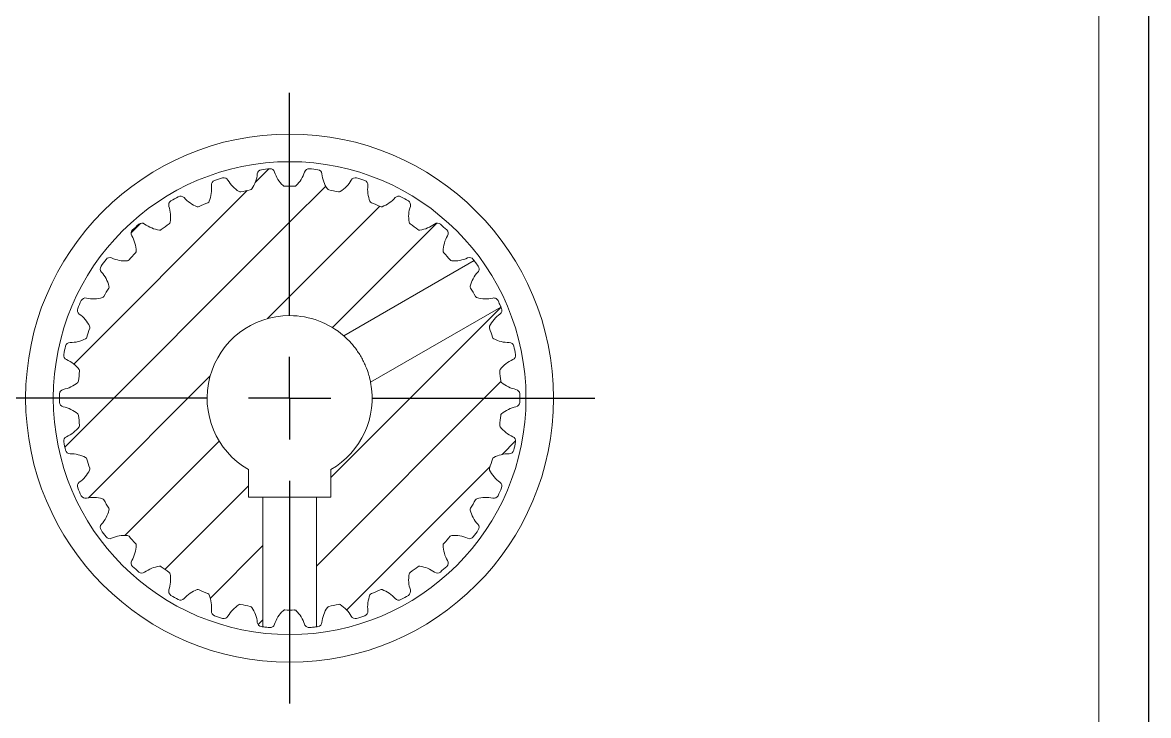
# Model space of a CAD drawing. Header units: millimetres. Extents: x 1 to 104, y 1 to 148.
# Drawn here: x 35.7 to 103.9, y 31 to 72.9 of the extents above; entities that cross this region are included whole.
import ezdxf

# ---------------------------------------------------------------- set-up
doc = ezdxf.new("R2010")
doc.units = ezdxf.units.MM
doc.linetypes.add('SLD-实线', pattern=[0])
doc.layers.add('图框', color=7, linetype='SLD-实线')
doc.layers.add('标注层', color=96, linetype='SLD-实线')
doc.layers.add('粗实线', color=7, linetype='SLD-实线', lineweight=15)
pattern_1 = [(45, (0, 0), (-2.245064030267288, 2.245064030267288), [])]

# ---------------------------------------------------------------- blocks, each defined once
blk = doc.blocks.new('SW_CENTERMARKSYMBOL_2')
at = {"layer": '标注层', "color": 0}
for p, q in [((0, 5.000000000000004), (0, 18.5)), ((0, 0), (0, 2.500000000000002)), ((-4.999999999999997, 0), (-18.5, 0)), ((0, 0), (-2.500000000000002, 0)), ((0, 0), (0, -2.499999999999995)), ((0, 0), (2.500000000000002, 0)), ((4.999999999999997, 0), (18.5, 0)), ((0, -4.999999999999997), (0, -18.5))]:
    blk.add_line(p, q, dxfattribs=at)

msp = doc.modelspace()

# ---------------------------------------------------------------- hatches: boundary and pattern name
at = {"linetype": 'SLD-实线', "lineweight": 0}
h = msp.add_hatch(dxfattribs=at)
h.set_pattern_fill('ANSI31', style=0)
h.set_pattern_definition(pattern_1)
edge = h.paths.add_edge_path(flags=0)
edge.add_arc((51.84557230277583, 50.17520980859767), 12.83500000000438, 90.00000000206445, 91.30395751715697)
edge.add_arc((51.55008061181058, 63.15684721150974), 0.1500000000000598, 225.880264327587, 271.3039575150878, ccw=False)
edge.add_arc((52.82057230237391, 64.46699066327729), 1.975000000000007, 197.4832559191952, 225.8802853633303, ccw=False)
edge.add_arc((50.66974250525069, 63.78952761350499), 0.279999999999977, 17.48325592631349, 94.93622380688011)
edge.add_arc((51.84557230277583, 50.17520980859767), 13.94500000021091, 94.93622380876039, 97.06377651243795)
edge.add_arc((50.16513156302885, 63.73649086629877), 0.2800000000000059, 97.06379200047327, 174.5167590116115)
edge.add_arc((47.92045006926467, 63.95196706348253), 1.975000000000048, 326.11971253074427, 354.5167419559035, ccw=False)
edge.add_arc((49.43557260836633, 62.93460346500558), 0.1500000000000875, 280.6960424849182, 326.1197079758475, ccw=False)
edge.add_arc((51.84557230277583, 50.17520980859767), 12.83500000024005, 100.6960424869211, 103.3039575171349)
edge.add_arc((48.85750363214945, 62.81173111099164), 0.1500000000000498, 237.88026432759392, 283.30395751509207, ccw=False)
edge.add_arc((49.82783789068566, 64.35739486055391), 1.975000000000016, 209.4832559263144, 237.8802853657198, ccw=False)
edge.add_arc((47.86486137330828, 63.2475533438386), 0.2799999999999787, 29.48325592631335, 106.9362238068785)
edge.add_arc((51.84557230277583, 50.17520980859767), 13.94500000026846, 106.9362238086815, 109.0637764792395)
edge.add_arc((47.3823043506603, 63.09076106260754), 0.2799999999999964, 109.0637903521818, 186.5167590116176)
edge.add_arc((45.14187451263581, 62.83483306318223), 1.975000000000083, -21.880287094881908, 6.516741955901978, ccw=False)
edge.add_arc((46.83540977501167, 62.15471298915877), 0.1500000000000402, 292.6960424849097, 338.11971290511514, ccw=False)
edge.add_arc((51.84557230277583, 50.17520980859767), 12.8350000002959, 112.6960424867934, 115.3039575169789)
edge.add_arc((46.29551959174715, 61.91433839263187), 0.1500000000000346, 249.8802673778261, 295.30395751509167, ccw=False)
edge.add_arc((46.92328815503694, 63.62796951715807), 1.974999999999986, 221.4832559263141, 249.88028559738342, ccw=False)
edge.add_arc((45.23395641054749, 62.13425493362475), 0.2799999999999861, 41.4832559263142, 118.9362238068768)
edge.add_arc((51.84557230277583, 50.17520980859767), 13.94500000032199, 118.9362238085236, 121.0637764790595)
edge.add_arc((44.79454336492722, 61.88055969343331), 0.280000000000001, 121.0637903521815, 198.5167590116131)
edge.add_arc((42.6562827173393, 61.16441277905262), 1.975000000000028, -9.880286720507627, 18.516741955902887, ccw=False)
edge.add_arc((44.45421508553962, 60.85126074029574), 0.1500000000000387, 304.69604248490907, 350.1197178343821, ccw=False)
edge.add_arc((51.84557230277583, 50.17520980859767), 12.83500000034656, 124.6960424865832, 127.3039575167429)
edge.add_arc((43.97609948691468, 60.50388942457106), 0.1500000000000686, 261.88030986218945, 307.3039575150874, ccw=False)
edge.add_arc((44.23386585637454, 62.31059402100495), 1.975000000000015, 233.48325592631448, 261.8802888240433, ccw=False)
edge.add_arc((42.89201078832027, 60.4982888655918), 0.2799999999999875, 53.48325592631289, 130.9362238068747)
edge.add_arc((51.84557230277583, 50.17520980859767), 13.94500000036919, 130.9362238082936, 133.06377647881)
edge.add_arc((42.51494617835706, 60.15877836580226), 0.2800000000000052, 133.0637903521816, 210.5167613225173)
edge.add_arc((40.57230697201826, 59.0137115930788), 1.974999999999999, 2.119713114399076, 30.51674162828101, ccw=False)
edge.add_arc((42.39605817411596, 59.08121383635235), 0.1500000000000601, -43.30395751508672, 2.119715660655004, ccw=False)
edge.add_arc((51.84557230277583, 50.17520980859767), 12.83500000038981, 136.6960424862994, 139.3039575164372)
edge.add_arc((42.00061310604126, 58.64202759480023), 0.1500000000000352, 273.88026432758625, 319.303957515089, ccw=False)
edge.add_arc((41.87711165442548, 60.46284400274718), 1.975000000000046, 245.4832559263146, 273.88028536571943, ccw=False)
edge.add_arc((40.94137876821539, 58.41115470715072), 0.279999999999989, 65.4832559263137, 142.9362238068778)
edge.add_arc((51.84557230277583, 50.17520980859767), 13.94500000040802, 142.9362238080016, 145.0637764785021)
edge.add_arc((40.64314212671909, 58.00066718575623), 0.279999999999992, 145.0637903521814, 222.5167590116159)
edge.add_arc((38.98102701676353, 56.47672546729799), 1.975000000000023, 14.11971290511758, 42.51674195590272, ccw=False)
edge.add_arc((40.75089037389783, 56.92193182065923), 0.1500000000000484, -31.303957515090815, 14.119712905113317, ccw=False)
edge.add_arc((51.84557230277583, 50.17520980859767), 12.83500000042382, 148.6960424859545, 151.3039575160752)
edge.add_arc((40.45539868340154, 56.41012519948453), 0.1500000000000392, 285.88026432758903, 331.30395751509246, ccw=False)
edge.add_arc((39.95602701677147, 58.1654750046707), 1.975000000000039, 257.4832559263143, 285.88028536571903, ccw=False)
edge.add_arc((39.4673123296775, 55.96407023620608), 0.2799999999999943, 77.48325592631436, 154.9362238068764)
edge.add_arc((51.84557230277583, 50.17520980859767), 13.94500000043683, 154.9362238076603, 157.0637764598426)
edge.add_arc((39.26093802897758, 55.50054596762848), 0.2800000000000036, 157.0637894404507, 234.516761322519)
edge.add_arc((37.9519894214235, 53.66433286921578), 1.975000000000038, 26.11971290511798, 54.51674162828073, ccw=False)
edge.add_arc((39.59061341214097, 54.46778567868574), 0.150000000000031, -19.30395751509451, 26.119712905113317, ccw=False)
edge.add_arc((51.84557230277583, 50.17520980859767), 12.83500000044712, 160.6960424855635, 163.3039575156728)
edge.add_arc((39.40798950402202, 53.90572708315302), 0.15000000000003, 297.8802643275876, 343.3039575150936, ccw=False)
edge.add_arc((38.55457256046046, 55.51889307598893), 1.97500000000008, 269.4832560791525, 297.8802853657191, ccw=False)
edge.add_arc((38.5342352494219, 53.26398478655008), 0.2799999999999916, 89.48325484826181, 166.9362238068758)
edge.add_arc((51.84557230277583, 50.17520980859767), 13.94500000045437, 166.9362238072846, 169.0637764594599)
edge.add_arc((38.42874283675105, 52.76768200556088), 0.2800000000000024, 169.0637894404517, 246.5167613225173)
edge.add_arc((37.5301680667809, 50.69944885072245), 1.974999999999971, 38.1197126243365, 66.51674162828112, ccw=False)
edge.add_arc((38.96593695969685, 51.82603337313288), 0.1500000000000258, -7.303957515092691, 38.11970920817038, ccw=False)
edge.add_arc((51.84557230277583, 50.17520980859767), 12.83500000045873, 172.6960424851437, 175.3039575152475)
edge.add_arc((38.9041623750653, 51.23828746092111), 0.1500000000000293, 309.88030986218166, 355.3039575150942, ccw=False)
edge.add_arc((37.7339985701548, 52.63876654669047), 1.975000000000011, 281.4832559263142, 309.88028882404296, ccw=False)
edge.add_arc((38.18292747325324, 50.42890504877643), 0.2799999999999958, 101.4832559263147, 178.9362238068756)
edge.add_arc((51.84557230277583, 50.17520980859767), 13.94500000045992, 178.9362238068909, 181.0637761930726)
edge.add_arc((38.18292747325307, 49.92151456842775), 0.2800000000000004, 181.0637761930728, 258.5167613225183)
edge.add_arc((37.73399857015463, 47.71165307051368), 1.975000000000038, 50.11971253074353, 78.51674162828073, ccw=False)
edge.add_arc((38.90416237506516, 49.11213215628306), 0.1500000000000043, 4.696042484900374, 50.11970797585508, ccw=False)
edge.add_arc((51.84557230277583, 50.17520980859767), 12.83500000045817, 184.696042484714, 187.3039575148184)
edge.add_arc((38.96593695969627, 48.52438624407115), 0.1500000000000477, -38.11969318805711, 7.303957515087291, ccw=False)
edge.add_arc((37.53016806678032, 49.65097076648163), 1.975000000000033, 293.4832559263143, 321.8802885923791, ccw=False)
edge.add_arc((38.42874283675049, 47.58273761164315), 0.2799999999999899, 113.4832559263132, 190.9362238068765)
edge.add_arc((51.84557230277583, 50.17520980859767), 13.94500000045326, 190.9362238064969, 193.0637764171126)
edge.add_arc((38.53423524942105, 47.08643483065382), 0.2800000000000028, 193.0637873706097, 270.5167613225184)
edge.add_arc((38.55457256045962, 44.83152654121497), 1.975000000000076, 62.119712905118206, 90.5167416282805, ccw=False)
edge.add_arc((39.40798950402116, 46.44469253405087), 0.1500000000000347, 16.696042484907423, 62.11971290511201, ccw=False)
edge.add_arc((51.84557230277583, 50.17520980859767), 12.83500000044548, 196.6960424842904, 199.3039575144004)
edge.add_arc((39.59061341213978, 45.88263393851793), 0.1500000000000391, -26.119693188056885, 19.30395751509451, ccw=False)
edge.add_arc((37.95198942142232, 46.6860867479879), 1.975000000000028, 305.48325643322, 333.880288592379, ccw=False)
edge.add_arc((39.2609380289764, 44.8498736495752), 0.2799999999999965, 125.4832523508191, 202.936223806874)
edge.add_arc((51.84557230277583, 50.17520980859767), 13.94500000043466, 202.9362238061163, 205.0637764167393)
edge.add_arc((39.46731232967611, 44.38634938099737), 0.2800000000000052, 205.0637873706083, 282.5167613225183)
edge.add_arc((39.95602701677007, 42.18494461253268), 1.975000000000101, 74.11971290511838, 102.51674162827999, ccw=False)
edge.add_arc((40.45539868340016, 43.94029441771892), 0.1500000000000223, 28.6960424849093, 74.11971290511877, ccw=False)
edge.add_arc((51.84557230277583, 50.17520980859767), 12.83500000042116, 208.6960424838909, 211.303957514013)
edge.add_arc((40.75089037389625, 43.42848779654388), 0.1500000000000326, -14.119693188057909, 31.303957515092122, ccw=False)
edge.add_arc((38.98102701676189, 43.87369414990516), 1.975000000000066, 317.48325657475027, 345.880288592379, ccw=False)
edge.add_arc((40.64314212671749, 42.34975243144689), 0.2799999999999917, 137.483251352526, 214.9362238068745)
edge.add_arc((51.84557230277583, 50.17520980859767), 13.94500000040489, 214.9362238057667, 217.0637763664868)
edge.add_arc((40.94137876821369, 41.93926491005208), 0.2799999999999965, 217.0637848846588, 294.5167613225187)
edge.add_arc((41.87711165442379, 39.88757561445556), 1.975000000000109, 86.11971253074393, 114.5167416282801, ccw=False)
edge.add_arc((42.00061310603955, 41.7083920224026), 0.1500000000000183, 40.69604248489992, 86.11970797585002, ccw=False)
edge.add_arc((51.84557230277583, 50.17520980859767), 12.83500000038625, 220.6960424835335, 223.303957513673)
edge.add_arc((42.39605817411423, 41.26920578085006), 0.1500000000000291, -2.1196931880575107, 43.30395751509241, ccw=False)
edge.add_arc((40.57230697201638, 41.33670802412366), 1.975000000000111, 329.4832559263151, 357.8802885923787, ccw=False)
edge.add_arc((42.51494617835529, 40.19164125140016), 0.2799999999999985, 149.4832559263141, 226.9362238068753)
edge.add_arc((51.84557230277583, 50.17520980859767), 13.94500000036523, 226.9362238054636, 229.0637763661999)
edge.add_arc((42.89201078831854, 39.85213075161031), 0.2800000000000046, 229.0637848846632, 306.5167613225185)
edge.add_arc((44.2338658563728, 38.03982559619715), 1.975000000000009, 98.11971226803911, 126.51674162828081, ccw=False)
edge.add_arc((43.97609948691296, 39.84653019263109), 0.1500000000000099, 52.69604248489799, 98.11970451691508, ccw=False)
edge.add_arc((51.84557230277583, 50.17520980859767), 12.83500000034223, 232.6960424832336, 235.3039575133955)
edge.add_arc((44.454215085538, 39.49915887690599), 0.1500000000000301, 9.880306811940386, 55.303957515090076, ccw=False)
edge.add_arc((42.65628271733768, 39.18600683814911), 1.975000000000018, -18.51674407368671, 9.880288592378406, ccw=False)
edge.add_arc((44.7945433649256, 38.46985992376842), 0.2800000000000079, 161.4832559263153, 238.9362238068732)
edge.add_arc((51.84557230277583, 50.17520980859767), 13.94500000031736, 238.9362238052201, 241.0637763342255)
edge.add_arc((45.23395641054603, 38.2161646835767), 0.2800000000000054, 241.0637833033679, 318.5167613225179)
edge.add_arc((46.92328815503554, 36.72245010004328), 1.975000000000092, 110.119712241109, 138.5167416282801, ccw=False)
edge.add_arc((46.29551959174568, 38.43608122456962), 0.1499999999999881, 64.69604248489702, 110.11970416232941, ccw=False)
edge.add_arc((51.84557230277583, 50.17520980859767), 12.83500000029102, 244.6960424830044, 247.3039575131924)
edge.add_arc((46.83540977501047, 38.19570662804239), 0.1500000000000227, 21.880306811938226, 67.3039575150924, ccw=False)
edge.add_arc((45.14187451263468, 37.51558655401894), 1.974999999999985, -6.516744073686823, 21.880288592378577, ccw=False)
edge.add_arc((47.38230435065909, 37.25965855459362), 0.2800000000000035, 173.4832559263146, 250.9362238068743)
edge.add_arc((51.84557230277583, 50.17520980859767), 13.94500000026337, 250.9362238050469, 253.0637760485432)
edge.add_arc((47.86486137330733, 37.10286627336238), 0.2800000000000021, 253.0637690828864, 330.5167613225172)
edge.add_arc((49.82783789068468, 35.9930247566471), 1.974999999999965, 122.11971238121609, 150.5167416282812, ccw=False)
edge.add_arc((48.85750363214849, 37.53868850620939), 0.1499999999999838, 76.6960424849002, 122.1197060070889, ccw=False)
edge.add_arc((51.84557230277583, 50.17520980859767), 12.83500000023481, 256.696042482856, 259.3039575130726)
edge.add_arc((49.43557260836578, 37.41581615219529), 0.1500000000000015, 33.88030319378919, 79.30395751509627, ccw=False)
edge.add_arc((47.92045006926404, 36.39845255371826), 1.975000000000059, 5.483255926313802, 33.880288317582085, ccw=False)
edge.add_arc((50.16513156302824, 36.61392875090203), 0.2800000000000002, 185.483255926315, 262.9362238068753)
edge.add_arc((51.84557230277583, 50.17520980859767), 13.94500000020557, 262.9362238049515, 263.3247111474571)
edge.add_line((50.22457230231336, 36.32474468990097), (50.22457230231336, 44.1752098086019))
edge.add_line((50.22457230231336, 44.1752098086019), (49.34557230231336, 44.1752098086019))
edge.add_line((49.34557230231336, 44.1752098086019), (49.34557230231336, 45.84508278967971))
edge.add_arc((51.84557230231336, 50.17520980860191), 5, 89.9999999999992, 240, ccw=False)
edge.add_line((51.84557230231336, 55.17520980860191), (51.84557230231336, 63.01020980860206))
h = msp.add_hatch(dxfattribs=at)
h.set_pattern_fill('ANSI31', style=0)
h.set_pattern_definition(pattern_1)
edge = h.paths.add_edge_path(flags=0)
edge.add_arc((51.84557230277583, 50.17520980859767), 12.83500000000438, 88.69604248696035, 90.00000000206445)
edge.add_line((51.84557230231336, 63.01020980860206), (51.84557230231336, 55.17520980860191))
edge.add_arc((51.84557230231336, 50.17520980860191), 5, 48.917114283233104, 89.9999999999992, ccw=False)
edge.add_line((55.13132293551441, 53.94400839388327), (63.02992694919845, 58.50426954740602))
edge.add_arc((51.84557230277583, 50.17520980859767), 13.94499999962689, 36.67528885188064, 37.06377654163352)
edge.add_arc((62.74976583637557, 58.4111547071266), 0.2800000000000059, 37.06379349165667, 114.5167291326657)
edge.add_arc((61.81403295017923, 60.46284400272935), 1.975000000000045, 266.11971253074444, 294.5167461914672, ccw=False)
edge.add_arc((61.69053149856347, 58.64202759478245), 0.1500000000000939, 220.6960424849204, 266.1197079758476, ccw=False)
edge.add_arc((51.84557230277583, 50.17520980859767), 12.83499999966023, 40.69604248625881, 43.30395751652541)
edge.add_arc((61.29508643047078, 59.08121383631246), 0.1500000000000925, 177.8803098621873, 223.3039575150786, ccw=False)
edge.add_arc((63.11883763256827, 59.01371159303326), 1.975000000000017, 149.4832560787199, 177.8802888238793, ccw=False)
edge.add_arc((61.17619842623681, 60.15877836576959), 0.2800000000001874, 329.483254848275, 406.9362725939055)
edge.add_arc((51.84557230277583, 50.17520980859767), 13.94499999969143, 46.93622478786036, 49.06377654192038)
edge.add_arc((60.79913381625733, 60.49828886553946), 0.279999999999992, 49.06379349147742, 126.5167590078029)
edge.add_arc((59.45727874821802, 62.31059402096371), 1.975000000000037, 278.1197129051188, 306.5167419559036, ccw=False)
edge.add_arc((59.71504511767788, 60.5038894245298), 0.1500000000000687, 232.69604248491152, 278.11971290511235, ccw=False)
edge.add_arc((51.84557230277583, 50.17520980859767), 12.83499999973249, 52.6960424865511, 55.30395751680299)
edge.add_arc((59.23692951903888, 60.85126074022266), 0.1500000000000742, 189.8803068119438, 235.3039575150822, ccw=False)
edge.add_arc((61.03486188724032, 61.16441277897292), 1.975000000000033, 161.4832564327047, 189.8802885921847, ccw=False)
edge.add_arc((58.89660123965783, 61.88055969337042), 0.2800000000001877, 341.4832523508354, 418.9362725939059)
edge.add_arc((51.84557230277583, 50.17520980859767), 13.94499999976946, 58.93622478809615, 61.0637765121876)
edge.add_arc((58.45718819402564, 62.13425493353437), 0.2799999999999986, 61.0637919994001, 138.5167291313953)
edge.add_arc((56.76785644955027, 63.62796951708374), 1.975000000000076, 290.11971262433826, 318.5167461914673, ccw=False)
edge.add_arc((57.39562501284009, 61.9143383925575), 0.1500000000000637, 244.696042484913, 290.11970920816873, ccw=False)
edge.add_arc((51.84557230277583, 50.17520980859767), 12.83499999981644, 64.69604248677128, 67.30395751700607)
edge.add_arc((56.85573482956978, 62.15471298904486), 0.1500000000000653, 201.8803068119455, 247.3039575150869, ccw=False)
edge.add_arc((58.54927009194838, 62.83483306306132), 1.975000000000033, 173.4832559257382, 201.8802885921615, ccw=False)
edge.add_arc((56.3088402539262, 63.09076106250635), 0.279999999999968, 353.4832559263133, 430.9362238068802)
edge.add_arc((51.84557230277583, 50.17520980859767), 13.94499999985756, 70.93622380867089, 73.06377651233855)
edge.add_arc((55.82628323127398, 63.24755334370424), 0.2800000000000094, 73.06379199931442, 150.5167291310325)
edge.add_arc((53.86330671390794, 64.35739486043968), 1.975000000000033, 302.1197123181338, 330.5167461914675, ccw=False)
edge.add_arc((54.83364097244416, 62.8117311108774), 0.150000000000053, 256.6960424849106, 302.11970517648115, ccw=False)
edge.add_arc((51.84557230277583, 50.17520980859767), 12.83499999990841, 76.6960424869097, 79.30395751712582)
edge.add_arc((54.25557199623297, 62.93460346484795), 0.1500000000000752, 213.8803068119475, 259.3039575150834, ccw=False)
edge.add_arc((55.77069453533912, 63.95196706331829), 1.975000000000068, 185.4832559257035, 213.8802885921476, ccw=False)
edge.add_arc((53.52601304157292, 63.73649086615551), 0.2799999999999684, 5.483255926311848, 82.93622380688093)
edge.add_arc((51.84557230277583, 50.17520980859767), 13.94499999995189, 82.93622380875682, 85.06377647931416)
edge.add_arc((53.02140209935713, 63.78952761332651), 0.2800000000000004, 85.06379035098551, 162.5167291308787)
edge.add_arc((50.87057230231478, 64.4669906633556), 1.974999999999999, 314.1197129051184, 342.51674619146826, ccw=False)
edge.add_arc((52.14106399281897, 63.15684721153074), 0.1500000000000667, 268.6960424849176, 314.11971290511406, ccw=False)
h = msp.add_hatch(dxfattribs=at)
h.set_pattern_fill('ANSI31', style=0)
h.set_pattern_definition(pattern_1)
edge = h.paths.add_edge_path(flags=0)
edge.add_arc((64.43020657564341, 55.50054596762575), 0.2799999999999651, 305.4832505902266, 382.9362238068833)
edge.add_arc((51.84557230277583, 50.17520980859767), 13.94499999957865, 22.93622380762893, 23.32471115003955)
edge.add_line((64.65092694920402, 55.69661518834008), (56.75232293551441, 51.13635403481413))
edge.add_arc((51.84557230231336, 50.17520980860191), 5, -60.000000000000796, 11.08288571676519, ccw=False)
edge.add_line((54.34557230231336, 45.84508278967971), (54.34557230231336, 44.1752098086019))
edge.add_line((54.34557230231336, 44.1752098086019), (53.46657230231336, 44.1752098086019))
edge.add_line((53.46657230231336, 44.1752098086019), (53.46657230231336, 36.32474469004833))
edge.add_arc((51.84557230277583, 50.17520980859767), 13.94499999995169, 276.6752888488405, 277.06377662821)
edge.add_arc((53.52601304157398, 36.61392875104018), 0.2799999999999965, 277.063797955363, 354.5167562704527)
edge.add_arc((55.77069453534129, 36.39845255388897), 1.975000000000063, 146.1197139875375, 174.5167423454716, ccw=False)
edge.add_arc((54.25557199623304, 37.4158161523561), 0.1500000000001118, 100.6960424849276, 146.1197271524479, ccw=False)
edge.add_arc((51.84557230277583, 50.17520980859767), 12.83499999989983, 280.6960424828824, 283.3039575131002)
edge.add_arc((54.83364097244416, 37.53868850632669), 0.150000000000114, 57.88031254950289, 103.30395751507513, ccw=False)
edge.add_arc((53.863306713908, 35.99302475676452), 1.974999999999977, 29.48325668282132, 57.880289028142386, ccw=False)
edge.add_arc((55.82628323127812, 37.10286627349249), 0.2799999999999371, 209.4832505932201, 286.9362238076706)
edge.add_arc((51.84557230277583, 50.17520980859767), 13.94499999985737, 286.9362238050667, 289.0637766283032)
edge.add_arc((56.30884025392885, 37.25965855469012), 0.2799999999999963, 289.0637979553636, 366.5167562704544)
edge.add_arc((58.54927009194979, 37.51558655414611), 1.975000000000031, 158.1197141185539, 186.5167423454195, ccw=False)
edge.add_arc((56.85573482956985, 38.19570662815917), 0.1500000000000861, 112.69604248491771, 158.119728877754, ccw=False)
edge.add_arc((51.84557230277583, 50.17520980859767), 12.83499999980843, 292.6960424830099, 295.3039575132464)
edge.add_arc((57.39562501284009, 38.43608122464664), 0.1500000000001051, 69.88030986218581, 115.30395751507689, ccw=False)
edge.add_arc((56.76785644955028, 36.72245010012047), 1.975000000000037, 41.483256682821775, 69.88028882404228, ccw=False)
edge.add_arc((58.45718819403076, 38.21616468366394), 0.2799999999999481, 221.4832505930009, 298.9362238076108)
edge.add_arc((51.84557230277583, 50.17520980859767), 13.94499999976928, 298.9362238052246, 301.0637766284744)
edge.add_arc((58.89660123966184, 38.46985992382741), 0.2800000000000009, 301.0637979553652, 378.516756270453)
edge.add_arc((61.03486188724096, 39.18600683823435), 1.975000000000012, 170.1197141726712, 198.5167423453268, ccw=False)
edge.add_arc((59.23692951903902, 39.49915887698135), 0.1500000000001116, 124.69604248492419, 170.1197295907444, ccw=False)
edge.add_arc((51.84557230277583, 50.17520980859767), 12.8349999997254, 304.6960424832203, 307.3039575134736)
edge.add_arc((59.71504511767784, 39.84653019267436), 0.150000000000116, 81.88030986218638, 127.30395751507129, ccw=False)
edge.add_arc((59.45727874821798, 38.0398255962405), 1.975000000000029, 53.48325668282189, 81.88028882404222, ccw=False)
edge.add_arc((60.7991338162627, 39.85213075166069), 0.279999999999939, 233.4832505926539, 310.936223807522)
edge.add_arc((51.84557230277583, 50.17520980859767), 13.94499999969128, 310.9362238054546, 313.0637766287163)
edge.add_arc((61.17619842624129, 40.19164125143001), 0.2800000000000047, 313.0637979553653, 390.5167562704544)
edge.add_arc((63.11883763256832, 41.33670802417354), 1.975000000000039, 182.1197141184744, 210.5167423451988, ccw=False)
edge.add_arc((61.29508643047092, 41.26920578089157), 0.1500000000000986, 136.6960424849205, 182.1197288777535, ccw=False)
edge.add_arc((51.84557230277583, 50.17520980859767), 12.83499999965436, 316.6960424835041, 319.3039575137718)
edge.add_arc((61.69053149856339, 41.70839202242176), 0.1500000000001168, 93.8803098621907, 139.3039575150744, ccw=False)
edge.add_arc((61.81403295017913, 39.88757561447489), 1.975000000000032, 65.4832565747489, 93.88028882404222, ccw=False)
edge.add_arc((62.74976583638042, 41.9392649100753), 0.2799999999999468, 245.4832513545063, 322.9362238074049)
edge.add_arc((51.84557230277583, 50.17520980859767), 13.94499999962677, 322.9362238057466, 325.0637765807831)
edge.add_arc((63.04800247789267, 42.34975243145788), 0.2799999999999953, 325.0637955530931, 402.5167590116149)
edge.add_arc((64.71011758783625, 43.87369414992931), 1.975000000000109, 194.1197139404921, 222.5167419564206, ccw=False)
edge.add_arc((62.94025423070349, 43.4284877965618), 0.1500000000000982, 148.6960424849218, 194.1197265350696, ccw=False)
edge.add_arc((51.84557230277583, 50.17520980859767), 12.83499999959844, 328.6960424838489, 331.3039575141281)
edge.add_arc((63.23574592121661, 43.9402944177243), 0.1500000000001102, 105.88030986218851, 151.3039575150744, ccw=False)
edge.add_arc((63.73511758784665, 42.18494461253823), 1.974999999999999, 77.48325668282092, 105.8802888240424, ccw=False)
edge.add_arc((64.22383227493376, 44.38634938100429), 0.2799999999999502, 257.4832505916706, 334.9362238072652)
edge.add_arc((51.84557230277583, 50.17520980859767), 13.94499999957857, 334.936223806088, 337.063776605953)
edge.add_arc((64.43020657564648, 44.84987364957707), 0.2799999999999978, 337.0637967892822, 414.516759011615)
edge.add_arc((65.73915518319107, 46.68608674799654), 1.975000000000048, 206.1197138029584, 234.5167419562415, ccw=False)
edge.add_arc((64.10053119247547, 45.88263393852285), 0.1500000000000857, 160.6960424849204, 206.1197247250748, ccw=False)
edge.add_arc((51.84557230277583, 50.17520980859767), 12.83499999956006, 340.6960424842399, 343.3039575145268)
edge.add_arc((64.28315510060622, 46.44469253405104), 0.1500000000001037, 117.8803098621845, 163.3039575150756, ccw=False)
edge.add_arc((65.13657204416774, 44.83152654121521), 1.975000000000056, 89.48325657474982, 117.8802888240422, ccw=False)
edge.add_arc((65.15690935520219, 47.08643483065404), 0.2799999999999519, 269.4832513533676, 346.9362238071077)
edge.add_arc((51.84557230277583, 50.17520980859767), 13.94499999954879, 346.9362238064637, 349.0637765815118)
edge.add_arc((65.2624017678799, 47.58273761164283), 0.280000000000007, 349.0637955530945, 426.5167613225166)
edge.add_arc((66.16097653784516, 49.6509707664835), 1.975000000000133, 218.119713620017, 246.51674162843779, ccw=False)
edge.add_arc((64.72520764493049, 48.52438624407118), 0.1500000000000832, 172.6960424849181, 218.1197223170827, ccw=False)
edge.add_arc((51.84557230277583, 50.17520980859767), 12.83499999954083, 352.6960424846584, 355.3039575149506)
edge.add_arc((64.7869822295662, 49.11213215628285), 0.1500000000000896, 129.8803098621808, 175.3039575150812, ccw=False)
edge.add_arc((65.9571460344771, 47.71165307051391), 1.975000000000012, 101.48325657479131, 129.8802888240587, ccw=False)
edge.add_arc((65.50821713137726, 49.92151456842763), 0.2799999999999606, 281.483251352525, 358.9362238068807)
edge.add_arc((51.84557230277583, 50.17520980859767), 13.94499999953873, 358.9362238068574, 361.0637765681016)
edge.add_arc((65.50821713137708, 50.42890504877647), 0.2800000000000016, 1.063794865535648, 78.51675901161171)
edge.add_arc((65.95714603447745, 52.6387665466901), 1.975, 230.1197120422052, 258.5167419558465, ccw=False)
edge.add_arc((64.7869822295664, 51.2382874609213), 0.1500000000000899, 184.6960424849175, 230.1197015437138, ccw=False)
edge.add_arc((51.84557230277583, 50.17520980859767), 12.83499999954183, 4.696042485089394, 7.303957515380045)
edge.add_arc((64.72520764493053, 51.82603337313264), 0.1500000000001247, 141.8803098621906, 187.303957515073, ccw=False)
edge.add_arc((66.16097653784571, 50.69944885072135), 1.974999999999994, 113.48325668273449, 141.8802888240103, ccw=False)
edge.add_arc((65.26240176787834, 52.76768200556096), 0.2799999999999506, 293.4832505902263, 370.9362238068824)
edge.add_arc((51.84557230277583, 50.17520980859767), 13.94499999954868, 10.93622380725093, 13.06377581865132)
edge.add_arc((65.15690935520016, 53.26398478655009), 0.279999999999999, 13.06375752039563, 90.51675901032101)
edge.add_arc((65.13657204416788, 55.51889307598891), 1.974999999999995, 242.1197121902853, 270.51674195590397, ccw=False)
edge.add_arc((64.2831551006064, 53.90572708315314), 0.1500000000000881, 196.6960424849184, 242.11970349313998, ccw=False)
edge.add_arc((51.84557230277583, 50.17520980859767), 12.83499999956277, 16.69604248551164, 19.30395751579803)
edge.add_arc((64.1005311924753, 54.46778567868122), 0.1500000000001011, 153.8803098621869, 199.303957515076, ccw=False)
edge.add_arc((65.73915518319146, 53.66433286920886), 1.974999999999979, 125.48325668260921, 153.880288823963, ccw=False)

# ---------------------------------------------------------------- linework, layer by layer
at = {"color": 7, "linetype": 'SLD-实线', "lineweight": 15}
for p, q in [((51.84557230231336, 55.17520980860186), (51.84557230231336, 63.01020980860201)), ((55.13132293551441, 53.94400839388324), (63.02992694919845, 58.50426954740598)), ((64.65092694920402, 55.69661518834004), (56.75232293551441, 51.13635403481409)), ((49.34557230231336, 45.84508278967967), (49.34557230231336, 44.17520980860186)), ((54.34557230231336, 44.17520980860186), (54.34557230231336, 45.84508278967967)), ((49.34557230231336, 44.17520980860186), (50.22457230231336, 44.17520980860186)), ((50.22457230231336, 36.32474468990093), (50.22457230231336, 44.17520980860186)), ((50.22457230231336, 44.17520980860186), (53.46657230231336, 44.17520980860186)), ((53.46657230231336, 44.17520980860186), (53.46657230231336, 36.3247446900483)), ((53.46657230231336, 44.17520980860186), (54.34557230231336, 44.17520980860186))]:
    msp.add_line(p, q, dxfattribs=at)
for radius in [16, 14.325]:
    msp.add_circle((51.84557230231336, 50.17520980860186), radius, dxfattribs=at)
for centre, radius, start, end in [((51.84557230277583, 50.17520980859763), 13.94500000026846, 106.9362238086815, 109.0637764792395), ((47.86486137330828, 63.24755334383855), 0.2799999999999853, 29.48325592631335, 106.9362238068784), ((47.92045006926467, 63.9519670634825), 1.975000000000044, 326.1197125307449, 354.5167419559041), ((50.16513156302885, 63.73649086629874), 0.2800000000000064, 97.06379200047344, 174.5167590116129), ((51.84557230277583, 50.17520980859763), 13.94500000021091, 94.93622380876039, 97.06377651243795), ((50.66974250525069, 63.78952761350495), 0.2799999999999795, 17.48325592631349, 94.93622380688011), ((52.82057230237391, 64.46699066327724), 1.975000000000005, 197.483255919196, 225.8802853633311), ((50.87057230231478, 64.46699066335556), 1.975000000000003, 314.1197129051192, 342.5167461914691), ((53.02140209935713, 63.78952761332648), 0.2799999999999966, 85.06379035098526, 162.5167291308815), ((51.84557230277583, 50.17520980859763), 13.94499999995189, 82.93622380875682, 85.06377647931416), ((53.52601304157292, 63.73649086615547), 0.2799999999999706, 5.483255926311848, 82.93622380688092), ((55.77069453533912, 63.95196706331825), 1.975000000000066, 185.4832559257043, 213.8802885921481), ((55.82628323127398, 63.2475533437042), 0.280000000000011, 73.06379199931399, 150.5167291310338), ((51.84557230277583, 50.17520980859763), 13.94499999985756, 70.93622380867089, 73.06377651233855), ((45.14187451263581, 62.83483306318219), 1.97500000000008, 338.1197129051199, 6.516741955902832), ((47.3823043506603, 63.0907610626075), 0.2799999999999999, 109.0637903521818, 186.5167590116176), ((49.82783789068566, 64.35739486055387), 1.975000000000024, 209.4832559263153, 237.8802853657206), ((51.84557230277583, 50.17520980859763), 12.83500000024006, 100.696042486921, 103.3039575171349), ((49.43557260836633, 62.93460346500554), 0.1500000000000836, 280.6960424849205, 326.1197079758484), ((51.55008061181058, 63.15684721150971), 0.150000000000068, 225.8802643275916, 271.3039575150885), ((51.84557230277583, 50.17520980859763), 12.83500000000438, 90.00000000206445, 91.30395751715697), ((51.84557230277583, 50.17520980859763), 12.83500000000439, 88.69604248696035, 90.00000000206445), ((52.14106399281897, 63.1568472115307), 0.1500000000000699, 268.6960424849185, 314.1197129051149), ((54.25557199623297, 62.9346034648479), 0.1500000000000695, 213.8803068119438, 259.3039575150833), ((51.84557230277583, 50.17520980859763), 12.83499999990842, 76.6960424869097, 79.30395751712584), ((53.86330671390794, 64.35739486043964), 1.975000000000035, 302.1197123181349, 330.5167461914683), ((56.3088402539262, 63.0907610625063), 0.279999999999974, 353.4832559263133, 70.93622380687938), ((58.54927009194838, 62.83483306306128), 1.975000000000037, 173.4832559257391, 201.8802885921621), ((44.79454336492722, 61.88055969343327), 0.2800000000000032, 121.0637903521815, 198.5167590116131), ((51.84557230277583, 50.17520980859763), 13.94500000032199, 118.9362238085236, 121.0637764790595), ((45.23395641054749, 62.13425493362472), 0.2799999999999855, 41.48325592631311, 118.9362238068775), ((46.92328815503694, 63.62796951715803), 1.974999999999989, 221.4832559263149, 249.8802855973843), ((48.85750363214945, 62.8117311109916), 0.1500000000000573, 237.8802643275948, 283.3039575150929), ((54.83364097244416, 62.81173111087736), 0.1500000000000536, 256.6960424849114, 302.1197051764863), ((56.76785644955027, 63.6279695170837), 1.975000000000071, 290.1197126243391, 318.516746191468), ((58.45718819402564, 62.13425493353434), 0.2799999999999984, 61.06379199939938, 138.5167291313975), ((51.84557230277583, 50.17520980859763), 13.94499999976946, 58.93622478809616, 61.06377651218762), ((58.89660123965783, 61.88055969337039), 0.2800000000001914, 341.483252350834, 58.93627259390436), ((42.6562827173393, 61.16441277905258), 1.975000000000032, 350.1197132794939, 18.51674195590349), ((46.29551959174715, 61.91433839263183), 0.1500000000000312, 249.8802673778269, 295.3039575150925), ((51.84557230277583, 50.17520980859763), 12.83500000029591, 112.6960424867934, 115.3039575169789), ((46.83540977501167, 62.15471298915873), 0.15000000000004, 292.6960424849105, 338.1197129051185), ((56.85573482956978, 62.15471298904482), 0.150000000000066, 201.8803068119438, 247.3039575150867), ((51.84557230277583, 50.17520980859763), 12.83499999981644, 64.69604248677128, 67.30395751700608), ((57.39562501284009, 61.91433839255747), 0.1500000000000695, 244.6960424849149, 290.1197092081686), ((61.03486188724032, 61.16441277897287), 1.975000000000031, 161.4832564327053, 189.8802885921855), ((42.89201078832027, 60.49828886559175), 0.2799999999999937, 53.48325592631289, 130.9362238068747), ((44.45421508553962, 60.8512607402957), 0.1500000000000369, 304.6960424849083, 350.1197178343802), ((59.23692951903888, 60.85126074022261), 0.1500000000000745, 189.8803068119446, 235.303957515083), ((60.79913381625733, 60.49828886553941), 0.2799999999999948, 49.06379349147837, 126.5167590078029), ((42.51494617835706, 60.15877836580222), 0.2800000000000115, 133.0637903521816, 210.5167613225173), ((51.84557230277583, 50.17520980859763), 13.94500000036919, 130.9362238082936, 133.06377647881), ((44.23386585637454, 62.31059402100491), 1.975000000000011, 233.4832559263153, 261.8802888240441), ((43.97609948691468, 60.50388942457102), 0.1500000000000676, 261.8803098621899, 307.3039575150915), ((51.84557230277583, 50.17520980859763), 12.83500000034656, 124.6960424865832, 127.3039575167429), ((51.84557230277583, 50.17520980859763), 12.83499999973249, 52.69604248655111, 55.30395751680299), ((59.71504511767788, 60.50388942452977), 0.150000000000069, 232.6960424849139, 278.1197129051127), ((59.45727874821802, 62.31059402096366), 1.975000000000035, 278.1197129051196, 306.5167419559044), ((51.84557230277583, 50.17520980859763), 13.94499999969143, 46.93622478786038, 49.0637765419204), ((61.17619842623681, 60.15877836576955), 0.2800000000001867, 329.483254848275, 46.93627259390573), ((40.57230697201826, 59.01371159307876), 1.975000000000006, 2.119713114400346, 30.51674162828176), ((63.11883763256827, 59.01371159303322), 1.975000000000019, 149.4832560787207, 177.8802888238801), ((40.94137876821539, 58.41115470715069), 0.2799999999999895, 65.48325592631309, 142.9362238068778), ((51.84557230277583, 50.17520980859763), 12.83500000038981, 136.6960424862994, 139.3039575164372), ((42.39605817411596, 59.08121383635231), 0.1500000000000665, 316.6960424849149, 2.119715660661253), ((61.29508643047078, 59.08121383631241), 0.1500000000000904, 177.8803098621881, 223.3039575150794), ((51.84557230277583, 50.17520980859763), 12.83499999966023, 40.69604248625881, 43.30395751652541), ((62.74976583637557, 58.41115470712656), 0.2800000000000162, 37.06379349165551, 114.5167291326651), ((40.64314212671909, 58.00066718575619), 0.2799999999999964, 145.0637903521802, 222.5167590116149), ((51.84557230277583, 50.17520980859763), 13.94500000040803, 142.9362238080016, 145.0637764785021), ((41.87711165442548, 60.46284400274714), 1.975000000000047, 245.4832559263155, 273.8802853657202), ((42.00061310604126, 58.64202759480018), 0.1500000000000383, 273.880264327587, 319.3039575150898), ((61.69053149856347, 58.64202759478241), 0.1500000000001003, 220.6960424849212, 266.1197079758484), ((61.81403295017923, 60.46284400272931), 1.975000000000052, 266.1197125307452, 294.5167461914681), ((51.84557230277583, 50.17520980859763), 13.94499999962689, 36.67528885188067, 37.06377654163351), ((38.98102701676353, 56.47672546729795), 1.975000000000026, 14.11971290511866, 42.51674195590365), ((51.84557230277583, 50.17520980859763), 12.83500000042383, 148.6960424859545, 151.3039575160752), ((40.75089037389783, 56.9219318206592), 0.15000000000005, 328.6960424849084, 14.11971290511412), ((51.84557230277583, 50.17520980859763), 13.94500000043683, 154.9362238076603, 157.0637764598426), ((39.4673123296775, 55.96407023620604), 0.2799999999999951, 77.48325592631436, 154.9362238068777), ((39.95602701677147, 58.16547500467066), 1.975000000000038, 257.4832559263151, 285.8802853657198), ((40.45539868340154, 56.41012519948449), 0.1500000000000422, 285.880264327589, 331.3039575150909), ((39.26093802897758, 55.50054596762843), 0.2800000000000027, 157.0637894404507, 234.516761322519), ((64.43020657564341, 55.5005459676257), 0.2799999999999611, 305.4832505902266, 22.93622380688252), ((51.84557230277583, 50.17520980859763), 13.94499999957865, 22.93622380762893, 23.32471115003958), ((37.9519894214235, 53.66433286921574), 1.975000000000036, 26.11971290511882, 54.51674162828146), ((51.84557230231336, 50.17520980860186), 5.000000000000002, 90, 240.0000000000007), ((51.84557230231336, 50.17520980860186), 5, 48.91711428323395, 90), ((65.73915518319146, 53.66433286920881), 1.974999999999981, 125.48325668261, 153.8802888239636), ((51.84557230277583, 50.17520980859763), 12.83500000044713, 160.6960424855635, 163.3039575156727), ((39.59061341214097, 54.46778567868569), 0.1500000000000354, 340.6960424849072, 26.11971290511649), ((64.1005311924753, 54.4677856786812), 0.1500000000001068, 153.8803098621902, 199.303957515082), ((51.84557230277583, 50.17520980859763), 12.83499999956277, 16.69604248551167, 19.30395751579803), ((51.84557230277583, 50.17520980859763), 13.94500000045438, 166.9362238072846, 169.0637764594599), ((38.5342352494219, 53.26398478655005), 0.2799999999999875, 89.48325484826178, 166.9362238068772), ((38.55457256046046, 55.5188930759889), 1.975000000000088, 269.4832560791533, 297.8802853657198), ((39.40798950402202, 53.90572708315297), 0.150000000000028, 297.8802643275884, 343.303957515097), ((64.2831551006064, 53.9057270831531), 0.1500000000000911, 196.6960424849166, 242.1197034931407), ((65.13657204416788, 55.51889307598887), 1.974999999999996, 242.1197121902862, 270.5167419559048), ((65.15690935520016, 53.26398478655005), 0.2799999999999953, 13.06375752039421, 90.51675901032101), ((51.84557230277583, 50.17520980859763), 13.94499999954882, 10.93622380725093, 13.06377581865132), ((38.42874283675105, 52.76768200556085), 0.2800000000000096, 169.0637894404531, 246.5167613225179), ((65.26240176787834, 52.76768200556092), 0.2799999999999449, 293.4832505902263, 10.93622380688162), ((37.5301680667809, 50.69944885072242), 1.97499999999997, 38.11971262433715, 66.51674162828186), ((38.96593695969685, 51.82603337313284), 0.1500000000000269, 352.6960424849116, 38.11970920817131), ((64.72520764493053, 51.8260333731326), 0.1500000000001369, 141.8803098621936, 187.3039575150764), ((66.16097653784571, 50.69944885072131), 1.974999999999994, 113.4832566827354, 141.8802888240113), ((38.9041623750653, 51.23828746092107), 0.1500000000000317, 309.8803098621842, 355.303957515095), ((51.84557230277583, 50.17520980859763), 12.83500000045873, 172.6960424851436, 175.3039575152475), ((51.84557230277583, 50.17520980859763), 12.83499999954183, 4.696042485089426, 7.303957515380043), ((64.7869822295664, 51.23828746092126), 0.1500000000000967, 184.6960424849184, 230.1197015437164), ((38.18292747325324, 50.42890504877639), 0.2800000000000036, 101.4832559263147, 178.9362238068742), ((37.7339985701548, 52.63876654669043), 1.975000000000009, 281.483255926315, 309.8802888240439), ((51.84557230231336, 50.17520980860186), 4.999999999999998, 300.0000000000009, 11.08288571676608), ((65.95714603447745, 52.63876654669006), 1.975000000000007, 230.119712042206, 258.5167419558473), ((65.50821713137708, 50.42890504877643), 0.2800000000000071, 1.063794865535649, 78.516759011612), ((51.84557230277583, 50.17520980859763), 13.94500000045992, 178.9362238068909, 181.0637761930726), ((38.18292747325307, 49.9215145684277), 0.2800000000000034, 181.0637761930728, 258.5167613225181), ((65.50821713137726, 49.92151456842759), 0.2799999999999671, 281.4832513525253, 358.9362238068821), ((51.84557230277583, 50.17520980859763), 13.94499999953873, 358.9362238068574, 1.063776568100708), ((37.73399857015463, 47.71165307051364), 1.975000000000046, 50.11971253074432, 78.51674162828152), ((38.90416237506516, 49.11213215628302), 0.1500000000000057, 4.696042484903976, 50.11970797585597), ((64.7869822295662, 49.11213215628282), 0.1500000000001627, 129.8803098621834, 175.303957515082), ((65.9571460344771, 47.71165307051388), 1.975000000000017, 101.4832565747921, 129.8802888240596), ((51.84557230277583, 50.17520980859763), 12.83500000045818, 184.696042484714, 187.3039575148184), ((38.96593695969627, 48.52438624407111), 0.1500000000000542, 321.8803068119424, 7.303957515088202), ((64.72520764493049, 48.52438624407114), 0.1500000000000824, 172.6960424849162, 218.1197223170814), ((51.84557230277583, 50.17520980859763), 12.83499999954083, 352.6960424846584, 355.3039575149506), ((38.42874283675049, 47.5827376116431), 0.2799999999999939, 113.4832559263132, 190.9362238068765), ((37.53016806678032, 49.65097076648159), 1.975000000000033, 293.4832559263151, 321.8802885923798), ((66.16097653784516, 49.65097076648346), 1.975000000000124, 218.1197136200177, 246.5167416284386), ((65.2624017678799, 47.58273761164279), 0.280000000000012, 349.0637955530945, 66.51676132251578), ((51.84557230277583, 50.17520980859763), 13.94500000045326, 190.9362238064969, 193.0637764171126), ((51.84557230277583, 50.17520980859763), 13.94499999954879, 346.9362238064637, 349.0637765815118), ((38.53423524942105, 47.08643483065378), 0.2800000000000001, 193.0637873706097, 270.5167613225184), ((38.55457256045962, 44.83152654121493), 1.975000000000087, 62.11971290511898, 90.51674162828131), ((39.40798950402116, 46.44469253405083), 0.1500000000000362, 16.69604248490824, 62.11971290511156), ((51.84557230277583, 50.17520980859763), 12.83500000044548, 196.6960424842904, 199.3039575144004), ((51.84557230277583, 50.17520980859763), 12.83499999956006, 340.6960424842399, 343.3039575145268), ((64.28315510060622, 46.444692534051), 0.1500000000001029, 117.8803098621853, 163.3039575150764), ((65.13657204416774, 44.83152654121518), 1.975000000000055, 89.48325657475063, 117.8802888240431), ((65.15690935520219, 47.08643483065399), 0.2799999999999531, 269.4832513533676, 346.9362238071077), ((37.95198942142232, 46.68608674798786), 1.975000000000029, 305.4832564332208, 333.88028859238), ((39.59061341213978, 45.88263393851789), 0.1500000000000444, 333.8803068119472, 19.30395751509527), ((64.10053119247547, 45.88263393852281), 0.1500000000000886, 160.6960424849213, 206.1197247250732), ((65.73915518319107, 46.6860867479965), 1.975000000000055, 206.119713802959, 234.5167419562422), ((39.2609380289764, 44.84987364957517), 0.2799999999999943, 125.48325235082, 202.9362238068753), ((64.43020657564648, 44.84987364957703), 0.279999999999996, 337.0637967892822, 54.51675901161503), ((51.84557230277583, 50.17520980859763), 13.94500000043467, 202.9362238061163, 205.0637764167393), ((51.84557230277583, 50.17520980859763), 13.94499999957857, 334.936223806088, 337.063776605953), ((39.46731232967611, 44.38634938099733), 0.2800000000000116, 205.0637873706083, 282.5167613225183), ((39.95602701677007, 42.18494461253264), 1.975000000000106, 74.11971290511929, 102.5167416282809), ((40.45539868340016, 43.94029441771888), 0.1500000000000239, 28.69604248490778, 74.11971290511958), ((51.84557230277583, 50.17520980859763), 12.83500000042116, 208.6960424838909, 211.303957514013), ((51.84557230277583, 50.17520980859763), 12.83499999959844, 328.6960424838489, 331.3039575141281), ((63.23574592121661, 43.94029441772425), 0.1500000000001082, 105.8803098621894, 151.3039575150752), ((63.73511758784665, 42.18494461253819), 1.975000000000001, 77.48325668282179, 105.8802888240432), ((64.22383227493376, 44.38634938100424), 0.279999999999943, 257.4832505916704, 334.9362238072652), ((38.98102701676189, 43.87369414990512), 1.975000000000063, 317.4832565747511, 345.8802885923797), ((40.75089037389625, 43.42848779654383), 0.1500000000000307, 345.8803068119437, 31.30395751509286), ((62.94025423070349, 43.42848779656176), 0.1500000000001011, 148.6960424849203, 194.1197265350704), ((64.71011758783625, 43.87369414992928), 1.975000000000108, 194.1197139404931, 222.5167419564216), ((40.64314212671749, 42.34975243144685), 0.2800000000000003, 137.483251352526, 214.9362238068757), ((63.04800247789267, 42.34975243145784), 0.2800000000000049, 325.063795553092, 42.51675901161305), ((51.84557230277583, 50.17520980859763), 13.9450000004049, 214.9362238057667, 217.0637763664868), ((40.94137876821369, 41.93926491005204), 0.2799999999999968, 217.0637848846588, 294.5167613225187), ((41.87711165442379, 39.88757561445552), 1.975000000000115, 86.11971253074475, 114.5167416282809), ((42.00061310603955, 41.70839202240256), 0.1500000000000238, 40.69604248490482, 86.11970797585096), ((51.84557230277583, 50.17520980859763), 12.83500000038625, 220.6960424835334, 223.3039575136731), ((51.84557230277583, 50.17520980859763), 12.83499999965436, 316.6960424835041, 319.3039575137718), ((61.69053149856339, 41.70839202242172), 0.1500000000001156, 93.88030986219171, 139.3039575150752), ((61.81403295017913, 39.88757561447486), 1.975000000000031, 65.48325657474959, 93.88028882404302), ((62.74976583638042, 41.93926491007526), 0.2799999999999524, 245.4832513545063, 322.9362238074049), ((51.84557230277583, 50.17520980859763), 13.94499999962677, 322.9362238057466, 325.0637765807831), ((40.57230697201638, 41.33670802412362), 1.975000000000111, 329.4832559263159, 357.8802885923793), ((42.39605817411423, 41.26920578085003), 0.150000000000027, 357.8803068119415, 43.30395751509128), ((61.29508643047092, 41.26920578089153), 0.1500000000001089, 136.6960424849213, 182.1197288777516), ((63.11883763256832, 41.3367080241735), 1.975000000000042, 182.1197141184749, 210.5167423451996), ((42.51494617835529, 40.19164125140012), 0.2799999999999984, 149.4832559263128, 226.9362238068753), ((61.17619842624129, 40.19164125142997), 0.2800000000000047, 313.0637979553643, 30.5167562704523), ((51.84557230277583, 50.17520980859763), 13.94500000036523, 226.9362238054636, 229.0637763661999), ((42.89201078831854, 39.85213075161027), 0.280000000000001, 229.0637848846613, 306.5167613225194), ((44.2338658563728, 38.03982559619712), 1.975000000000008, 98.11971226803986, 126.5167416282815), ((43.97609948691296, 39.84653019263105), 0.1500000000000195, 52.69604248490212, 98.11970451691589), ((51.84557230277583, 50.17520980859763), 12.83500000034224, 232.6960424832336, 235.3039575133955), ((44.454215085538, 39.49915887690594), 0.150000000000031, 9.880306811941246, 55.30395751509096), ((59.23692951903902, 39.49915887698132), 0.1500000000001146, 124.6960424849266, 170.1197295907479), ((51.84557230277583, 50.17520980859763), 12.83499999972539, 304.6960424832203, 307.3039575134736), ((59.71504511767784, 39.84653019267432), 0.1500000000001196, 81.88030986218679, 127.3039575150737), ((59.45727874821798, 38.03982559624048), 1.975000000000027, 53.48325668282246, 81.88028882404294), ((60.7991338162627, 39.85213075166065), 0.2799999999999436, 233.4832505926547, 310.9362238075211), ((51.84557230277583, 50.17520980859763), 13.94499999969127, 310.9362238054546, 313.0637766287163), ((42.65628271733768, 39.18600683814908), 1.975000000000015, 341.4832559263148, 9.880288592378971), ((61.03486188724096, 39.18600683823431), 1.975000000000019, 170.1197141726722, 198.5167423453278), ((44.7945433649256, 38.46985992376838), 0.2800000000000097, 161.4832559263167, 238.9362238068732), ((51.84557230277583, 50.17520980859763), 13.94500000031737, 238.93622380522, 241.0637763342255), ((46.92328815503554, 36.72245010004325), 1.975000000000095, 110.1197122411099, 138.5167416282811), ((46.29551959174568, 38.43608122456958), 0.1499999999999885, 64.69604248489775, 110.1197041623311), ((51.84557230277583, 50.17520980859763), 12.83500000029102, 244.6960424830043, 247.3039575131924), ((46.83540977501047, 38.19570662804234), 0.1500000000000232, 21.88030681194154, 67.30395751509424), ((45.14187451263468, 37.5155865540189), 1.974999999999984, 353.4832559263149, 21.88028859237946), ((58.54927009194979, 37.51558655414607), 1.975000000000033, 158.1197141185547, 186.51674234542), ((56.85573482956985, 38.19570662815913), 0.1500000000000911, 112.6960424849185, 158.1197288777548), ((51.84557230277583, 50.17520980859763), 12.83499999980843, 292.6960424830099, 295.3039575132464), ((57.39562501284009, 38.43608122464661), 0.1500000000001069, 69.88030986218659, 115.3039575150789), ((56.76785644955028, 36.72245010012043), 1.975000000000044, 41.48325668282277, 69.88028882404315), ((51.84557230277583, 50.17520980859763), 13.94499999976928, 298.9362238052246, 301.0637766284744), ((58.89660123966184, 38.46985992382737), 0.2799999999999994, 301.0637979553652, 18.51675627045217), ((45.23395641054603, 38.21616468357666), 0.2800000000000127, 241.0637833033686, 318.5167613225168), ((49.82783789068468, 35.99302475664706), 1.974999999999963, 122.1197123812169, 150.5167416282822), ((48.85750363214849, 37.53868850620935), 0.1499999999999879, 76.6960424849017, 122.1197060070882), ((51.84557230277583, 50.17520980859763), 12.8350000002348, 256.696042482856, 259.3039575130726), ((49.43557260836578, 37.41581615219525), 0.1500000000000011, 33.88030319379, 79.30395751509708), ((54.25557199623304, 37.41581615235606), 0.1500000000001128, 100.6960424849284, 146.1197271524487), ((51.84557230277583, 50.17520980859763), 12.83499999989984, 280.6960424828824, 283.3039575131002), ((54.83364097244416, 37.53868850632666), 0.1500000000001179, 57.88031254950373, 103.3039575150765), ((53.863306713908, 35.99302475676448), 1.974999999999979, 29.48325668282211, 57.88028902814342), ((58.45718819403076, 38.2161646836639), 0.2799999999999429, 221.4832505929998, 298.9362238076108), ((47.38230435065909, 37.25965855459358), 0.2800000000000022, 173.4832559263132, 250.9362238068743), ((51.84557230277583, 50.17520980859763), 13.94500000026337, 250.9362238050469, 253.0637760485432), ((47.86486137330733, 37.10286627336234), 0.2800000000000072, 253.0637690828864, 330.5167613225172), ((47.92045006926404, 36.39845255371822), 1.975000000000062, 5.48325592631458, 33.88028831758295), ((55.77069453534129, 36.39845255388893), 1.975000000000062, 146.1197139875383, 174.5167423454725), ((55.82628323127812, 37.10286627349246), 0.2799999999999402, 209.4832505932214, 286.9362238076706), ((51.84557230277583, 50.17520980859763), 13.94499999985737, 286.9362238050667, 289.0637766283032), ((56.30884025392885, 37.25965855469008), 0.279999999999995, 289.0637979553631, 6.516756270453602), ((50.16513156302824, 36.61392875090198), 0.2800000000000002, 185.483255926315, 262.9362238068753), ((51.84557230277583, 50.17520980859763), 13.94500000020557, 262.9362238049515, 263.3247111474571), ((51.84557230277583, 50.17520980859763), 13.94499999995168, 276.6752888488405, 277.06377662821), ((53.52601304157398, 36.61392875104013), 0.279999999999998, 277.0637979553632, 354.5167562704527)]:
    msp.add_arc(centre, radius, start, end, dxfattribs=at)
for points, knots in [([(63.27754367431454, 58.16101318395776), (63.19991909020673, 58.27213563232483), (63.13796916859921, 58.35751153847827), (63.07365829218634, 58.44530206322909), (63.05746281205707, 58.46718626901965), (63.03557870784265, 58.49669519684816), (63.02992694919847, 58.50426954740598), (63.02992694919847, 58.50426954740598)], [0, 0, 0, 0, 0.5000000000000004, 0.5000000000000004, 0.7500000000000002, 0.7500000000000002, 1, 1, 1, 1]), ([(63.25438482676881, 57.81144159003632), (63.30609983311589, 57.86784550538604), (63.32825332938735, 57.93958128640891), (63.32774699146844, 58.06403148156728), (63.30744325997967, 58.11821082691335), (63.27754367431454, 58.16101318395776)], [0, 0, 0, 0, 0.5, 0.5, 1, 1, 1, 1]), ([(62.79478599331216, 56.95852405903149), (62.83532887535542, 57.11969734645794), (62.8943282318842, 57.27026072966871), (63.047641260024, 57.5551324671206), (63.14263554106546, 57.68956017012214), (63.25438482676881, 57.81144159003633)], [0, 0, 0, 0, 0.5, 0.5, 1, 1, 1, 1]), ([(62.81209078909683, 56.84399510121159), (62.80318231001625, 56.85864469573889), (62.79676072541604, 56.87501536460912), (62.79332403570694, 56.89174046760277), (62.78988808723079, 56.90846196328855), (62.78933672909439, 56.92600383992743), (62.79173306974159, 56.94294288312385), (62.7924736867933, 56.94817809216892), (62.79349349253156, 56.95338587075288), (62.79478599331216, 56.95852405903149)], [3.245370453949394e-18, 3.245370453949394e-18, 3.245370453949394e-18, 3.245370453949394e-18, 5.229224031445682e-05, 5.229224031445682e-05, 5.229224031445682e-05, 0.0001045686563461252, 0.0001045686563461252, 0.0001045686563461252, 0.0001205180992575382, 0.0001205180992575382, 0.0001205180992575382, 0.0001205180992575382]), ([(63.19470165094427, 56.26584987976847), (63.17820931457446, 56.27054171419129), (63.16238148777585, 56.27818151650668), (63.14849425970178, 56.28811230031381), (63.13461008157714, 56.29804090309617), (63.12227737685564, 56.31053755530689), (63.1125202622155, 56.32459487173738), (63.10950466503571, 56.3289395171932), (63.10671290731199, 56.33345349840819), (63.10416902149895, 56.33810076292752)], [0, 0, 0, 0, 5.229221275718872e-05, 5.229221275718872e-05, 5.229221275718872e-05, 0.0001045695838377904, 0.0001045695838377904, 0.0001045695838377904, 0.0001205193001064721, 0.0001205193001064721, 0.0001205193001064721, 0.0001205193001064721]), ([(64.16314936953823, 56.23741541174304), (64.00159670339069, 56.20155050602023), (63.84101076025451, 56.18669569659426), (63.517683943847, 56.19582947196922), (63.3543907639154, 56.22042063140344), (63.19470165094427, 56.26584987976847)], [0, 0, 0, 0, 0.5, 0.5, 1, 1, 1, 1]), ([(64.47746661964918, 56.08268566175111), (64.45535229987398, 56.1299725216092), (64.41878114521232, 56.17448913119589), (64.31117153653015, 56.23729729704618), (64.23787997866089, 56.2540056825398), (64.16314936953823, 56.23741541174304)], [0, 0, 0, 0, 0.5, 0.5, 1, 1, 1, 1]), ([(64.65092694920402, 55.69661518834004), (64.65092694920402, 55.69661518834004), (64.64730168618064, 55.70504559102766), (64.63276348253221, 55.7385811532891), (64.62168344407324, 55.76406511836289), (64.57816822176807, 55.8628459143991), (64.53485141788134, 55.95998034315436), (64.4774666196492, 56.08268566175108)], [0, 0, 0, 0, 0.2500000000000002, 0.2500000000000002, 0.5000000000000003, 0.5000000000000003, 1, 1, 1, 1]), ([(56.75232293551441, 51.13635403481409), (56.75232293551441, 51.13635403481409), (56.75018850864743, 51.14743505741056), (56.74146105877975, 51.1904710312248), (56.73474308704588, 51.22298735719735), (56.7161063293501, 51.30646002190571), (56.70424919809479, 51.35715189166764), (56.67393703582123, 51.47544911947491), (56.65540929633427, 51.54315882782483), (56.5894711097154, 51.76224787308242), (56.52969217903349, 51.93520447262513), (56.41534951404557, 52.20665665613487), (56.37247820240722, 52.30080486321484), (56.27922355866247, 52.48903086943905), (56.22933670117974, 52.58227585016731), (56.12279338802465, 52.76687665007138), (56.06563745269975, 52.85885805960837), (55.949838157649, 53.03281712895957), (55.89066647241941, 53.11580409824219), (55.71055277731247, 53.35348802377447), (55.59186628045135, 53.49014485832526), (55.43423635776443, 53.65764696320248), (55.38581826193685, 53.70655048954921), (55.29876147249411, 53.79172650488442), (55.25999351843694, 53.82809020587248), (55.1973849534785, 53.8856221023191), (55.17303098410873, 53.90730172918847), (55.13980888851885, 53.93665855833493), (55.13132293551441, 53.94400839388323), (55.13132293551441, 53.94400839388324)], [0, 0, 0, 0, 0.06250000000000021, 0.06250000000000021, 0.1250000000000004, 0.1250000000000004, 0.1875000000000006, 0.1875000000000006, 0.2500000000000008, 0.2500000000000008, 0.3750000000000009, 0.3750000000000009, 0.4375000000000009, 0.4375000000000009, 0.5000000000000009, 0.5000000000000009, 0.5625000000000009, 0.5625000000000009, 0.6250000000000009, 0.6250000000000009, 0.7500000000000004, 0.7500000000000004, 0.8125000000000003, 0.8125000000000003, 0.8750000000000002, 0.8750000000000002, 0.9375000000000001, 0.9375000000000001, 1, 1, 1, 1]), ([(50.93680787122809, 36.47677250360685), (50.98652428747657, 36.63461363396658), (51.05395261175068, 36.78111251316727), (51.22352607714393, 37.05655480323199), (51.32646921730833, 37.18567524014174), (51.44565663206973, 37.30125542410995)], [0, 0, 0, 0, 0.5, 0.5, 1, 1, 1, 1]), ([(51.44565663206974, 37.30125542410995), (51.45796604550371, 37.31319229176061), (51.47249621964406, 37.32307969374997), (51.48804014314339, 37.330140997426), (51.50358065283817, 37.33720075027667), (51.52056942237382, 37.34163286335826), (51.53762197235786, 37.34305411796377), (51.54289235493418, 37.34349338103682), (51.54819746706656, 37.34365412444474), (51.5534940699219, 37.34353356167726)], [1.626303258728257e-19, 1.626303258728257e-19, 1.626303258728257e-19, 1.626303258728257e-19, 5.229221244195831e-05, 5.229221244195831e-05, 5.229221244195831e-05, 0.0001045695831663471, 0.0001045695831663471, 0.0001045695831663471, 0.0001205193320983093, 0.0001205193320983093, 0.0001205193320983093, 0.0001205193320983093]), ([(52.1376505347077, 37.34353356165627), (52.15479169526377, 37.34392373358548), (52.17217990268243, 37.3412996545467), (52.18838261161039, 37.3359133636429), (52.20458182590162, 37.33052823446643), (52.22004921576912, 37.3222347862997), (52.23352068716943, 37.31168997282492), (52.23768420659994, 37.30843097204551), (52.24168437590735, 37.30494390156584), (52.24548793032432, 37.30125546504622)], [1.24683249835833e-18, 1.24683249835833e-18, 1.24683249835833e-18, 1.24683249835833e-18, 5.229224031445677e-05, 5.229224031445677e-05, 5.229224031445677e-05, 0.0001045686563461254, 0.0001045686563461254, 0.0001045686563461254, 0.0001205181143507078, 0.0001205181143507078, 0.0001205181143507078, 0.0001205181143507078]), ([(52.24548793032432, 37.30125546504622), (52.36479665054805, 37.18555765385572), (52.46568868665647, 37.05918101897316), (52.63573833274337, 36.78397216950292), (52.70465899702725, 36.63449085550581), (52.75433675871071, 36.47677242336623)], [0, 0, 0, 0, 0.5, 0.5, 1, 1, 1, 1]), ([(50.22457230231336, 36.32474468990093), (50.22457230231336, 36.32474468990093), (50.23368587869357, 36.32366905819443), (50.26999763821645, 36.31949172974586), (50.29760742516746, 36.31634534126035), (50.40491173886512, 36.30464022881022), (50.5106910495392, 36.29358646463425), (50.64564940086333, 36.28193049681528)], [0, 0, 0, 0, 0.2499999999999999, 0.2499999999999999, 0.4999999999999998, 0.4999999999999998, 1, 1, 1, 1]), ([(50.64564940086336, 36.28193049681528), (50.69765819043879, 36.27743864698878), (50.75449628961122, 36.28685191383193), (50.86269455367823, 36.34864054475248), (50.91381020101994, 36.40375874099193), (50.93680787122809, 36.47677250360685)], [0, 0, 0, 0, 0.5, 0.5, 1, 1, 1, 1]), ([(52.75433675871071, 36.47677242336623), (52.77732648351746, 36.40378396276967), (52.8283747430518, 36.34873058864041), (52.93640493797809, 36.2869439997659), (52.9934774902025, 36.27743787543794), (53.04549520899955, 36.28193049744247)], [0, 0, 0, 0, 0.5, 0.5, 1, 1, 1, 1]), ([(53.04549520899955, 36.28193049744247), (53.18054236426992, 36.29359413504738), (53.28545502867338, 36.30455638783963), (53.39363929152528, 36.31635597817159), (53.42068930974608, 36.31943957249328), (53.45718684299107, 36.3236372987658), (53.46657230231336, 36.3247446900483), (53.46657230231336, 36.3247446900483)], [0, 0, 0, 0, 0.5000000000000001, 0.5000000000000001, 0.75, 0.75, 1, 1, 1, 1])]:
    msp.add_open_spline(points, degree=3, knots=knots, dxfattribs=at)
for points in [[(63.10416902149895, 56.33810076292751), (63.01064804721698, 56.50894833137964), (62.91328863641628, 56.67757977747434), (62.81209078909683, 56.84399510121159)], [(51.5534940699219, 37.34353356167726), (51.74821289151703, 37.33910131695564), (51.9429317131123, 37.33910131694865), (52.1376505347077, 37.34353356165627)]]:
    msp.add_open_spline(points, degree=3, dxfattribs=at)
at = {"layer": '图框'}
msp.add_line((103.9, 147.9), (103.9, 0.7500000000000007), dxfattribs=at)
at = {"layer": '粗实线'}
msp.add_line((100.9, 144.9000000000001), (100.9, 3.899999999999987), dxfattribs=at)

# ---------------------------------------------------------------- block references
at = {"layer": '标注层'}
msp.add_blockref('SW_CENTERMARKSYMBOL_2', (51.84557230231336, 50.17520980860193), dxfattribs=at)

doc.saveas('drawing.dxf')
